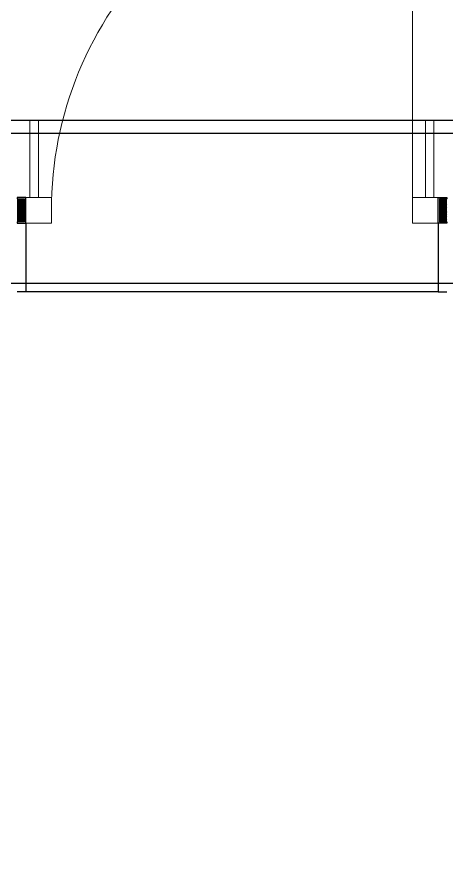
# Model space of a CAD drawing. Header units: inches. Extents: x 143994 to 247866, y 243815 to 272761.
# Drawn here: x 220938 to 221938, y 262375 to 264366 of the extents above; entities that cross this region are included whole.
import ezdxf

# ---------------------------------------------------------------- set-up
doc = ezdxf.new("R2010")
doc.units = ezdxf.units.IN
doc.header["$LTSCALE"] = 1000
doc.header["$MEASUREMENT"] = 0
for name, color, linetype in [('0-建筑1F', 127, 'Continuous'), ('A-S-face(建筑粉刷线)', 136, 'Continuous'), ('A-Wall-Patn', 255, 'Continuous'), ('PUB_HATCH', 8, 'Continuous')]:
    doc.layers.add(name, color=color, linetype=linetype)
doc.layers.add('A-M-Stone', color=11, linetype='Continuous', lineweight=15)
doc.layers.add('MQ-HZ幕墙绘制', color=6, linetype='Continuous', lineweight=13)

# ---------------------------------------------------------------- blocks, each defined once
blk = doc.blocks.new('144')
at = {"layer": 'MQ-HZ幕墙绘制'}
h = blk.add_hatch(dxfattribs=at)
h.set_pattern_fill('HEX', color=127, angle=-180, style=0)
h.set_pattern_definition([(180, (636562.314, -377391.232), (-6e-16, -1.649778), [0.9525, -1.905]), (300, (636562.314, -377391.232), (1.4287497, 0.824889), [0.9525, -1.905]), (240, (636561.3615, -377391.232), (1.4287497, -0.824889), [0.9525, -1.905])])
h.paths.add_polyline_path([(636386.9, -376213.3), (636386.9, -376267.3), (636403.9, -376267.3), (636403.9, -376213.3)])
h = blk.add_hatch(dxfattribs=at)
h.set_pattern_fill('HEX', color=127, angle=-90, style=0)
h.set_pattern_definition([(270, (1330.9525, 145.3926), (1.649778, -3e-16), [0.9525, -1.905]), (30, (1330.9525, 145.3926), (-0.824889, 1.4287496586), [0.9525, -1.905]), (330, (1330.9525, 144.4401), (0.824889, 1.4287496586), [0.9525, -1.905])])
h.paths.add_polyline_path([(637386.9, -376213.3), (637386.9, -376267.3), (637369.9, -376267.3), (637369.9, -376213.3)])
at = {"layer": 'A-M-Stone', "color": 127}
for p, q in [((636416.9, -376030.3), (636386.9, -376030.3)), ((637386.9, -376030.3), (637356.9, -376030.3))]:
    blk.add_line(p, q, dxfattribs=at)
at = {"layer": 'A-S-face(建筑粉刷线)', "color": 127}
for points in [[(636406.9, -376270.3), (636406.9, -376430.3), (636386.9, -376430.3)], [(637366.9, -376270.3), (637366.9, -376430.3), (637386.9, -376430.3)]]:
    blk.add_lwpolyline(points, dxfattribs=at)
at = {"layer": 'MQ-HZ幕墙绘制', "color": 127}
for p, q in [((637306.9, -376240.3), (637306.9, -375400.3)), ((636436.9, -376030.3), (636416.9, -376030.3)), ((636416.9, -376030.3), (636416.9, -376210.3)), ((636436.9, -376210.3), (636436.9, -376030.3)), ((637356.9, -376030.3), (637336.9, -376030.3)), ((637336.9, -376030.3), (637336.9, -376210.3)), ((637356.9, -376210.3), (637356.9, -376030.3)), ((636466.9, -376210.3), (636406.9, -376210.3)), ((636406.9, -376210.3), (636406.9, -376270.3)), ((636416.9, -376210.3), (636436.9, -376210.3)), ((636466.9, -376270.3), (636466.9, -376210.3)), ((637306.9, -376270.3), (637306.9, -376210.3)), ((637306.9, -376210.3), (637366.9, -376210.3)), ((637336.9, -376210.3), (637356.9, -376210.3)), ((637366.9, -376210.3), (637366.9, -376270.3)), ((636406.9, -376270.3), (636466.9, -376270.3)), ((637366.9, -376270.3), (637306.9, -376270.3))]:
    blk.add_line(p, q, dxfattribs=at)
at = {"layer": 'MQ-HZ幕墙绘制', "color": 127, "lineweight": -3}
for points in [[(636406.9, -376270.3), (636406.9, -376210.3), (636389.9, -376210.3), (636389.9, -376210.3), (636386.9, -376210.3), (636386.9, -376213.3), (636403.9, -376213.3), (636403.9, -376267.3), (636386.9, -376267.3), (636386.9, -376270.3), (636389.9, -376270.3), (636389.9, -376270.3), (636406.9, -376270.3, 0.000051)], [(637366.9, -376270.3), (637366.9, -376210.3), (637383.9, -376210.3), (637383.9, -376210.3), (637386.9, -376210.3), (637386.9, -376213.3), (637369.9, -376213.3), (637369.9, -376267.3), (637386.9, -376267.3), (637386.9, -376270.3), (637383.9, -376270.3), (637383.9, -376270.3), (637366.9, -376270.3, -0.000051)]]:
    blk.add_lwpolyline(points, format="xyb", dxfattribs=at)
at = {"layer": 'MQ-HZ幕墙绘制', "color": 127}
blk.add_arc((637304.2, -376237.5), 837.3, 89.8126, 180.1874, dxfattribs=at)
at = {"layer": 'PUB_HATCH', "color": 127}
blk.add_line((637366.9, -376430.3), (636406.9, -376430.3), dxfattribs=at)

msp = doc.modelspace()

# ---------------------------------------------------------------- linework, layer by layer
at = {"layer": 'A-Wall-Patn'}
for p, q in [((217988.2, 264096.1), (222428.2, 264096.1)), ((218338.2, 263746.1), (222428.2, 263746.1))]:
    msp.add_line(p, q, dxfattribs=at)
at = {"layer": 'A-Wall-Patn', "color": 11}
msp.add_lwpolyline([(215828.2, 253131.1), (215828.2, 260486.1), (217958.2, 260486.1), (217958.2, 264126.1), (222398.2, 264126.1), (222398.2, 264396.1), (223398.2, 264396.1), (223398.2, 260436.1), (225208.2, 260436.1), (225208.2, 264126.1), (230718.2, 264126.1), (230718.2, 258286.1), (232358.2, 258286.1), (232358.2, 261926.1), (237483.2, 261926.1), (237483.2, 262196.1), (238483.2, 262196.1), (238483.2, 261926.1), (242918.2, 261926.1), (242918.2, 258286.1), (245048.2, 258286.1), (245048.2, 250931.1)], dxfattribs=at)

# ---------------------------------------------------------------- block references
at = {"layer": '0-建筑1F'}
msp.add_blockref('144', (-415448.72, 640156.38), dxfattribs=at)

doc.saveas('drawing.dxf')
